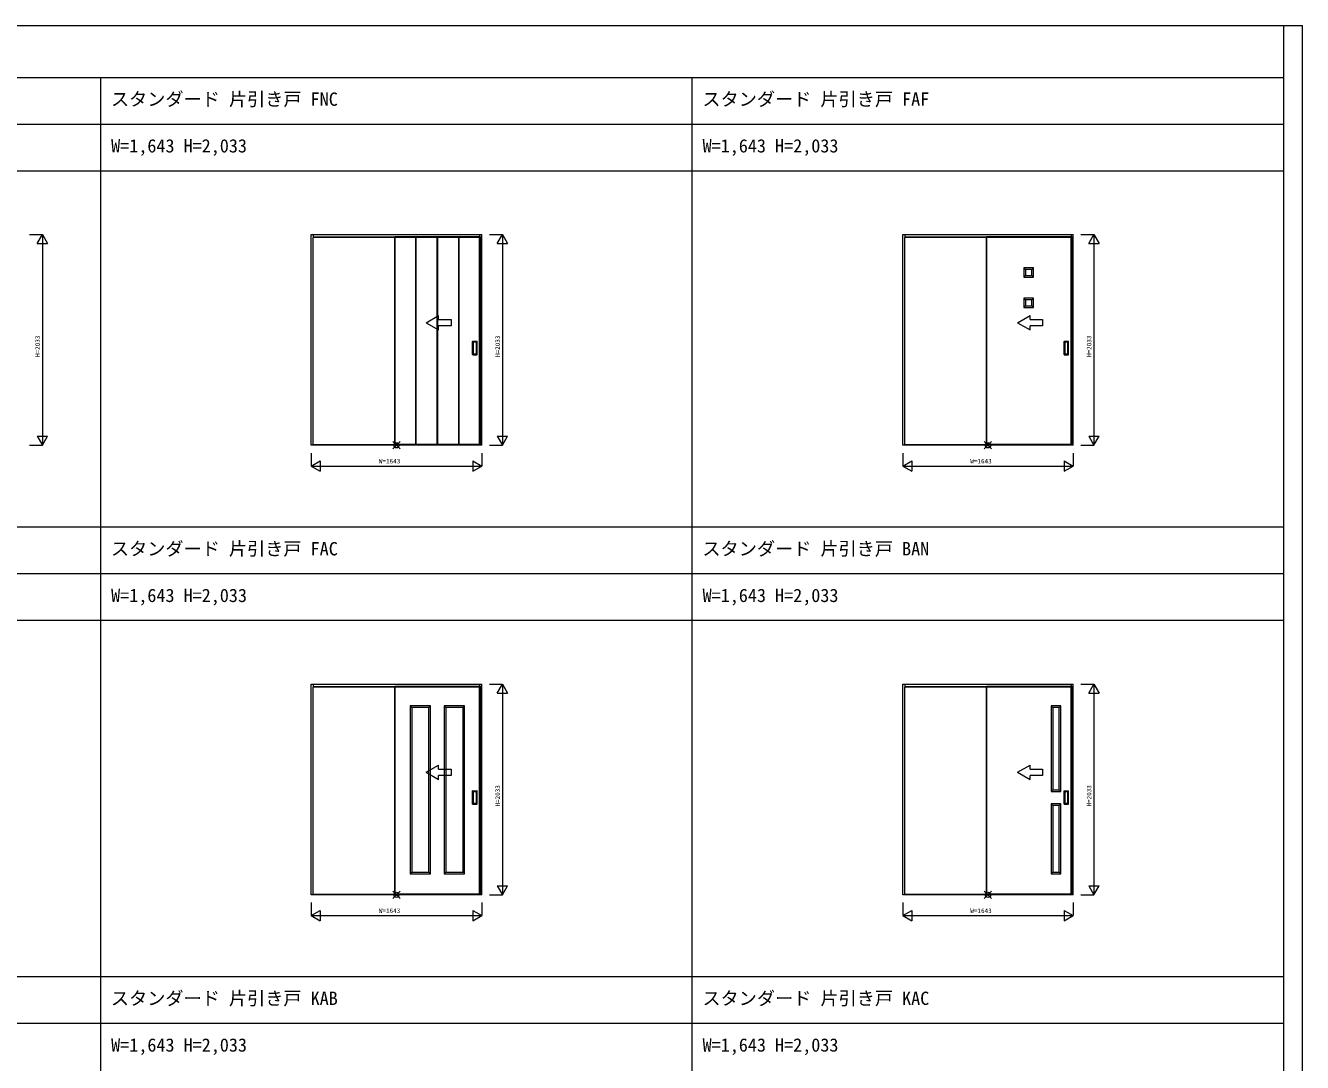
# Model space of a CAD drawing. Units: millimetres, scale not verified. Extents: x -14341 to 14341, y -10000 to 10000.
# Drawn here: x 2035 to 14341, y 1 to 10000 of the extents above; entities that cross this region are included whole.
import ezdxf
from ezdxf.enums import TextEntityAlignment as Align

# ---------------------------------------------------------------- set-up
doc = ezdxf.new("R2010")
doc.units = ezdxf.units.MM
doc.header["$LTSCALE"] = 50
doc.layers.add('0-0_0', color=7, linetype='Continuous')
for name, color, linetype, lineweight in [('0-1_YKK_F1', 7, 'Continuous', 18), ('0-2_YKK_IN', 1, 'Continuous', 18), ('0-3_YKK_A1', 4, 'Continuous', 18), ('0-4_YKK_N1', 2, 'Continuous', 18)]:
    doc.layers.add(name, color=color, linetype=linetype, lineweight=lineweight)
doc.styles.add('ＭＳ ゴシック', font='')
doc.styles.get('ＭＳ ゴシック').set_extended_font_data('MS Gothic')

msp = doc.modelspace()

# ---------------------------------------------------------------- linework, layer by layer
at = {"layer": '0-1_YKK_F1'}
for p, q in [((-14340.51, 10000), (14340.51, 10000)), ((14159.49, -10000), (14159.49, 10000)), ((14340.51, -10000), (14340.51, 10000)), ((-14340.51, 9500), (14159.49, 9500)), ((2759.49, -10000), (2759.49, 9500)), ((8459.49, -10000), (8459.49, 9500)), ((-14340.51, 9050), (14159.49, 9050)), ((-14340.51, 8600), (14159.49, 8600)), ((-14340.51, 5165), (14159.49, 5165)), ((-14340.51, 4715), (14159.49, 4715)), ((-14340.51, 4265), (14159.49, 4265)), ((-14340.51, 830), (14159.49, 830)), ((-14340.51, 380), (14159.49, 380))]:
    msp.add_line(p, q, dxfattribs=at)
at = {"layer": '0-2_YKK_IN'}
for p, q in [((5574.14, 5917.14), (5644.85, 5987.86)), ((5574.14, 5987.86), (5644.85, 5917.14)), ((11274.14, 5917.14), (11344.85, 5987.86)), ((11274.14, 5987.86), (11344.85, 5917.14)), ((5574.14, 1582.14), (5644.85, 1652.86)), ((5574.14, 1652.86), (5644.85, 1582.14)), ((11274.14, 1582.14), (11344.85, 1652.86)), ((11274.14, 1652.86), (11344.85, 1582.14))]:
    msp.add_line(p, q, dxfattribs=at)
for centre in [(5609.49, 5952.5), (11309.49, 5952.5), (5609.49, 1617.5), (11309.49, 1617.5)]:
    msp.add_circle(centre, 25, dxfattribs=at)
at = {"layer": '0-3_YKK_A1'}
for p, q in [((4787.99, 7985.5), (6430.99, 7985.5)), ((4787.99, 5952.5), (4787.99, 7985.5)), ((4807.99, 7985.5), (4807.99, 7955.5)), ((4807.99, 7961.5), (6410.99, 7961.5)), ((4807.99, 7958.5), (6410.99, 7958.5)), ((4807.99, 5956.5), (4807.99, 7955.5)), ((5594.49, 5960.5), (5594.49, 7964.5)), ((5795.49, 5960.5), (5795.49, 7964.5)), ((5799.49, 5960.5), (5799.49, 7964.5)), ((6002.49, 5960.5), (6002.49, 7964.5)), ((6006.49, 5960.5), (6006.49, 7964.5)), ((6209.49, 5960.5), (6209.49, 7964.5)), ((6213.49, 5960.5), (6213.49, 7964.5)), ((6410.99, 7985.5), (6410.99, 7955.5)), ((6410.99, 5956.5), (6410.99, 7955.5)), ((6430.99, 5952.5), (6430.99, 7985.5)), ((10487.99, 7985.5), (12130.99, 7985.5)), ((10487.99, 5952.5), (10487.99, 7985.5)), ((10507.99, 7985.5), (10507.99, 7955.5)), ((10507.99, 7961.5), (12110.99, 7961.5)), ((10507.99, 7958.5), (12110.99, 7958.5)), ((10507.99, 5956.5), (10507.99, 7955.5)), ((11294.49, 5960.5), (11294.49, 7964.5)), ((12110.99, 7985.5), (12110.99, 7955.5)), ((12110.99, 5956.5), (12110.99, 7955.5)), ((12130.99, 5952.5), (12130.99, 7985.5)), ((11654.99, 7664.5), (11654.99, 7572.5)), ((11746.99, 7664.5), (11654.99, 7664.5)), ((11670.99, 7648.5), (11654.99, 7664.5)), ((11670.99, 7648.5), (11670.99, 7588.5)), ((11730.99, 7648.5), (11670.99, 7648.5)), ((11730.99, 7648.5), (11746.99, 7664.5)), ((11670.99, 7588.5), (11654.99, 7572.5)), ((11730.99, 7588.5), (11746.99, 7572.5)), ((11654.99, 7372.5), (11654.99, 7280.5)), ((11746.99, 7372.5), (11654.99, 7372.5)), ((11670.99, 7356.5), (11654.99, 7372.5)), ((11670.99, 7296.5), (11654.99, 7280.5)), ((11670.99, 7356.5), (11670.99, 7296.5)), ((11730.99, 7356.5), (11670.99, 7356.5)), ((11730.99, 7356.5), (11746.99, 7372.5)), ((11730.99, 7296.5), (11746.99, 7280.5)), ((5895.51, 7134.22), (6015.51, 7203.5)), ((6015.51, 7164.22), (6015.51, 7203.5)), ((11595.51, 7134.22), (11715.51, 7203.5)), ((11715.51, 7164.22), (11715.51, 7203.5)), ((5895.51, 7134.22), (6015.51, 7064.94)), ((6015.51, 7064.94), (6015.51, 7104.22)), ((11595.51, 7134.22), (11715.51, 7064.94)), ((11715.51, 7064.94), (11715.51, 7104.22)), ((6343.49, 6826.5), (6343.49, 6954.5)), ((6344.49, 6955.5), (6384.49, 6955.5)), ((6349.49, 6944.5), (6349.49, 6836.5)), ((6378.49, 6945.5), (6350.49, 6945.5)), ((6379.49, 6836.5), (6379.49, 6944.5)), ((6385.49, 6826.5), (6385.49, 6954.5)), ((12043.49, 6826.5), (12043.49, 6954.5)), ((12044.49, 6955.5), (12084.49, 6955.5)), ((12049.49, 6944.5), (12049.49, 6836.5)), ((12078.49, 6945.5), (12050.49, 6945.5)), ((12079.49, 6836.5), (12079.49, 6944.5)), ((12085.49, 6826.5), (12085.49, 6954.5)), ((6344.49, 6825.5), (6384.49, 6825.5)), ((6350.49, 6835.5), (6378.49, 6835.5)), ((12044.49, 6825.5), (12084.49, 6825.5)), ((12050.49, 6835.5), (12078.49, 6835.5)), ((6430.99, 5952.5), (4787.99, 5952.5)), ((4807.99, 5952.5), (4807.99, 5956.5)), ((6410.99, 5956.5), (4807.99, 5956.5)), ((6414.49, 5960.5), (5594.49, 5960.5)), ((6410.99, 5952.5), (6410.99, 5956.5)), ((12130.99, 5952.5), (10487.99, 5952.5)), ((10507.99, 5952.5), (10507.99, 5956.5)), ((12110.99, 5956.5), (10507.99, 5956.5)), ((12114.49, 5960.5), (11294.49, 5960.5)), ((12110.99, 5952.5), (12110.99, 5956.5)), ((4787.99, 3650.5), (6430.99, 3650.5)), ((4787.99, 1617.5), (4787.99, 3650.5)), ((4807.99, 3650.5), (4807.99, 3620.5)), ((4807.99, 3626.5), (6410.99, 3626.5)), ((4807.99, 3623.5), (6410.99, 3623.5)), ((4807.99, 1621.5), (4807.99, 3620.5)), ((5594.49, 1625.5), (5594.49, 3629.5)), ((6410.99, 3650.5), (6410.99, 3620.5)), ((6410.99, 1621.5), (6410.99, 3620.5)), ((6430.99, 1617.5), (6430.99, 3650.5)), ((10487.99, 3650.5), (12130.99, 3650.5)), ((10487.99, 1617.5), (10487.99, 3650.5)), ((10507.99, 3650.5), (10507.99, 3620.5)), ((10507.99, 3626.5), (12110.99, 3626.5)), ((10507.99, 3623.5), (12110.99, 3623.5)), ((10507.99, 1621.5), (10507.99, 3620.5)), ((11294.49, 1625.5), (11294.49, 3629.5)), ((12110.99, 3650.5), (12110.99, 3620.5)), ((12110.99, 1621.5), (12110.99, 3620.5)), ((12130.99, 1617.5), (12130.99, 3650.5)), ((5742.39, 3441), (5742.39, 1821)), ((5938.79, 3441), (5742.39, 3441)), ((5758.39, 3425), (5742.39, 3441)), ((5758.39, 3425), (5758.39, 1837)), ((5922.79, 3425), (5758.39, 3425)), ((5922.79, 3425), (5938.79, 3441)), ((6070.19, 3441), (6070.19, 1821)), ((6266.59, 3441), (6070.19, 3441)), ((6086.19, 3425), (6070.19, 3441)), ((6086.19, 3425), (6086.19, 1837)), ((6250.59, 3425), (6086.19, 3425)), ((6250.59, 3425), (6266.59, 3441)), ((11919.99, 3441), (11919.99, 2615)), ((12011.99, 3441), (11919.99, 3441)), ((11935.99, 3425), (11919.99, 3441)), ((11935.99, 3425), (11935.99, 2631)), ((11995.99, 3425), (11935.99, 3425)), ((11995.99, 3425), (12011.99, 3441)), ((5895.51, 2799.22), (6015.51, 2868.5)), ((6015.51, 2829.22), (6015.51, 2868.5)), ((11595.51, 2799.22), (11715.51, 2868.5)), ((11715.51, 2829.22), (11715.51, 2868.5)), ((5895.51, 2799.22), (6015.51, 2729.94)), ((6015.51, 2729.94), (6015.51, 2769.22)), ((11595.51, 2799.22), (11715.51, 2729.94)), ((11715.51, 2729.94), (11715.51, 2769.22)), ((6343.49, 2491.5), (6343.49, 2619.5)), ((6344.49, 2620.5), (6384.49, 2620.5)), ((6349.49, 2609.5), (6349.49, 2501.5)), ((6378.49, 2610.5), (6350.49, 2610.5)), ((6379.49, 2501.5), (6379.49, 2609.5)), ((6385.49, 2491.5), (6385.49, 2619.5)), ((11935.99, 2631), (11919.99, 2615)), ((11995.99, 2631), (12011.99, 2615)), ((12043.49, 2491.5), (12043.49, 2619.5)), ((12044.49, 2620.5), (12084.49, 2620.5)), ((12049.49, 2609.5), (12049.49, 2501.5)), ((12078.49, 2610.5), (12050.49, 2610.5)), ((12079.49, 2501.5), (12079.49, 2609.5)), ((12085.49, 2491.5), (12085.49, 2619.5)), ((6344.49, 2490.5), (6384.49, 2490.5)), ((6350.49, 2500.5), (6378.49, 2500.5)), ((11919.99, 2495), (11919.99, 1821)), ((12011.99, 2495), (11919.99, 2495)), ((11935.99, 2479), (11919.99, 2495)), ((11935.99, 2479), (11935.99, 1837)), ((11995.99, 2479), (11935.99, 2479)), ((11995.99, 2479), (12011.99, 2495)), ((12044.49, 2490.5), (12084.49, 2490.5)), ((12050.49, 2500.5), (12078.49, 2500.5)), ((5758.39, 1837), (5742.39, 1821)), ((5922.79, 1837), (5938.79, 1821)), ((6086.19, 1837), (6070.19, 1821)), ((6250.59, 1837), (6266.59, 1821)), ((11935.99, 1837), (11919.99, 1821)), ((11995.99, 1837), (12011.99, 1821)), ((6430.99, 1617.5), (4787.99, 1617.5)), ((4807.99, 1617.5), (4807.99, 1621.5)), ((6410.99, 1621.5), (4807.99, 1621.5)), ((6414.49, 1625.5), (5594.49, 1625.5)), ((6410.99, 1617.5), (6410.99, 1621.5)), ((12130.99, 1617.5), (10487.99, 1617.5)), ((10507.99, 1617.5), (10507.99, 1621.5)), ((12110.99, 1621.5), (10507.99, 1621.5)), ((12114.49, 1625.5), (11294.49, 1625.5)), ((12110.99, 1617.5), (12110.99, 1621.5))]:
    msp.add_line(p, q, dxfattribs=at)
for points in [[(5594.49, 7964.5), (6414.49, 7964.5), (6414.49, 5960.5)], [(5594.49, 7958.5), (5594.49, 5960.5), (6414.49, 5960.5)], [(11294.49, 7964.5), (12114.49, 7964.5), (12114.49, 5960.5)], [(11294.49, 7947.5), (11294.49, 5960.5), (12114.49, 5960.5)], [(11654.99, 7572.5), (11746.99, 7572.5), (11746.99, 7664.5)], [(11670.99, 7588.5), (11730.99, 7588.5), (11730.99, 7648.5)], [(11654.99, 7280.5), (11746.99, 7280.5), (11746.99, 7372.5)], [(11670.99, 7296.5), (11730.99, 7296.5), (11730.99, 7356.5)], [(6015.51, 7164.22), (6135.51, 7164.22), (6135.51, 7104.22), (6015.51, 7104.22)], [(11715.51, 7164.22), (11835.51, 7164.22), (11835.51, 7104.22), (11715.51, 7104.22)], [(5594.49, 3629.5), (6414.49, 3629.5), (6414.49, 1625.5)], [(5594.49, 3623.5), (5594.49, 1625.5), (6414.49, 1625.5)], [(11294.49, 3629.5), (12114.49, 3629.5), (12114.49, 1625.5)], [(11294.49, 3623.5), (11294.49, 1625.5), (12114.49, 1625.5)], [(5742.39, 1821), (5938.79, 1821), (5938.79, 3441)], [(5758.39, 1837), (5922.79, 1837), (5922.79, 3425)], [(6070.19, 1821), (6266.59, 1821), (6266.59, 3441)], [(6086.19, 1837), (6250.59, 1837), (6250.59, 3425)], [(11919.99, 2615), (12011.99, 2615), (12011.99, 3441)], [(11935.99, 2631), (11995.99, 2631), (11995.99, 3425)], [(6015.51, 2829.22), (6135.51, 2829.22), (6135.51, 2769.22), (6015.51, 2769.22)], [(11715.51, 2829.22), (11835.51, 2829.22), (11835.51, 2769.22), (11715.51, 2769.22)], [(11919.99, 1821), (12011.99, 1821), (12011.99, 2495)], [(11935.99, 1837), (11995.99, 1837), (11995.99, 2479)]]:
    msp.add_lwpolyline(points, dxfattribs=at)
for centre, start, end in [((6344.49, 6954.5), 90, 180), ((6350.49, 6944.5), 90, 180), ((6378.49, 6944.5), 360, 90), ((6384.49, 6954.5), 0, 90), ((12044.49, 6954.5), 90, 180), ((12050.49, 6944.5), 90, 180), ((12078.49, 6944.5), 360, 90), ((12084.49, 6954.5), 0, 90), ((6344.49, 6826.5), 180, 270), ((6350.49, 6836.5), 180, 270), ((6378.49, 6836.5), 270, 360), ((6384.49, 6826.5), 270, 0), ((12044.49, 6826.5), 180, 270), ((12050.49, 6836.5), 180, 270), ((12078.49, 6836.5), 270, 360), ((12084.49, 6826.5), 270, 0), ((6344.49, 2619.5), 90, 180), ((6350.49, 2609.5), 90, 180), ((6378.49, 2609.5), 360, 90), ((6384.49, 2619.5), 0, 90), ((12044.49, 2619.5), 90, 180), ((12050.49, 2609.5), 90, 180), ((12078.49, 2609.5), 360, 90), ((12084.49, 2619.5), 0, 90), ((6344.49, 2491.5), 180, 270), ((6350.49, 2501.5), 180, 270), ((6378.49, 2501.5), 270, 360), ((6384.49, 2491.5), 270, 0), ((12044.49, 2491.5), 180, 270), ((12050.49, 2501.5), 180, 270), ((12078.49, 2501.5), 270, 360), ((12084.49, 2491.5), 270, 0)]:
    msp.add_arc(centre, 1, start, end, dxfattribs=at)
at = {"layer": '0-4_YKK_N1'}
for p, q in [((2072.18, 7985.5), (2197.18, 7985.5)), ((2147.18, 7898.9), (2247.18, 7898.9)), ((2197.18, 7985.5), (2197.18, 5952.5)), ((6505.99, 7985.5), (6630.99, 7985.5)), ((6580.99, 7898.9), (6680.99, 7898.9)), ((6630.99, 7985.5), (6630.99, 5952.5)), ((12205.99, 7985.5), (12330.99, 7985.5)), ((12280.99, 7898.9), (12380.99, 7898.9)), ((12330.99, 7985.5), (12330.99, 5952.5)), ((2147.18, 6039.1), (2247.18, 6039.1)), ((6580.99, 6039.1), (6680.99, 6039.1)), ((12280.99, 6039.1), (12380.99, 6039.1)), ((2072.18, 5952.5), (2197.18, 5952.5)), ((6505.99, 5952.5), (6630.99, 5952.5)), ((12205.99, 5952.5), (12330.99, 5952.5)), ((4787.99, 5752.5), (4874.59, 5802.5)), ((4874.59, 5802.5), (4874.59, 5702.5)), ((6344.39, 5802.5), (6430.99, 5752.5)), ((6430.99, 5877.5), (6430.99, 5752.5)), ((10487.99, 5752.5), (10574.59, 5802.5)), ((10574.59, 5802.5), (10574.59, 5702.5)), ((12044.39, 5802.5), (12130.99, 5752.5)), ((12130.99, 5877.5), (12130.99, 5752.5)), ((4787.99, 5752.5), (4874.59, 5702.5)), ((10487.99, 5752.5), (10574.59, 5702.5)), ((6505.99, 3650.5), (6630.99, 3650.5)), ((6630.99, 3650.5), (6630.99, 1617.5)), ((12205.99, 3650.5), (12330.99, 3650.5)), ((12330.99, 3650.5), (12330.99, 1617.5)), ((6580.99, 3563.9), (6680.99, 3563.9)), ((12280.99, 3563.9), (12380.99, 3563.9)), ((6505.99, 1617.5), (6630.99, 1617.5)), ((6580.99, 1704.1), (6680.99, 1704.1)), ((12205.99, 1617.5), (12330.99, 1617.5)), ((12280.99, 1704.1), (12380.99, 1704.1)), ((6430.99, 1542.5), (6430.99, 1417.5)), ((12130.99, 1542.5), (12130.99, 1417.5)), ((4787.99, 1417.5), (4874.59, 1467.5)), ((4787.99, 1417.5), (4874.59, 1367.5)), ((4874.59, 1467.5), (4874.59, 1367.5)), ((6344.39, 1467.5), (6430.99, 1417.5)), ((10487.99, 1417.5), (10574.59, 1467.5)), ((10487.99, 1417.5), (10574.59, 1367.5)), ((10574.59, 1467.5), (10574.59, 1367.5)), ((12044.39, 1467.5), (12130.99, 1417.5))]:
    msp.add_line(p, q, dxfattribs=at)
for points in [[(2147.18, 7898.9), (2197.18, 7985.5), (2247.18, 7898.9)], [(6580.99, 7898.9), (6630.99, 7985.5), (6680.99, 7898.9)], [(12280.99, 7898.9), (12330.99, 7985.5), (12380.99, 7898.9)], [(2147.18, 6039.1), (2197.18, 5952.5), (2247.18, 6039.1)], [(6580.99, 6039.1), (6630.99, 5952.5), (6680.99, 6039.1)], [(12280.99, 6039.1), (12330.99, 5952.5), (12380.99, 6039.1)], [(4787.99, 5877.5), (4787.99, 5752.5), (6430.99, 5752.5)], [(6344.39, 5802.5), (6344.39, 5702.5), (6430.99, 5752.5)], [(10487.99, 5877.5), (10487.99, 5752.5), (12130.99, 5752.5)], [(12044.39, 5802.5), (12044.39, 5702.5), (12130.99, 5752.5)], [(6580.99, 3563.9), (6630.99, 3650.5), (6680.99, 3563.9)], [(12280.99, 3563.9), (12330.99, 3650.5), (12380.99, 3563.9)], [(6580.99, 1704.1), (6630.99, 1617.5), (6680.99, 1704.1)], [(12280.99, 1704.1), (12330.99, 1617.5), (12380.99, 1704.1)], [(4787.99, 1542.5), (4787.99, 1417.5), (6430.99, 1417.5)], [(10487.99, 1542.5), (10487.99, 1417.5), (12130.99, 1417.5)], [(6344.39, 1467.5), (6344.39, 1367.5), (6430.99, 1417.5)], [(12044.39, 1467.5), (12044.39, 1367.5), (12130.99, 1417.5)]]:
    msp.add_lwpolyline(points, dxfattribs=at)

# ---------------------------------------------------------------- texts
at = {"layer": '0-0_0', "style": 'ＭＳ ゴシック'}
for s, p in [('スタンダード 片引き戸 FNC', (2857.49, 9187.5)), ('スタンダード 片引き戸 FAF', (8557.49, 9187.5)), ('W=1,643 H=2,033', (2859.49, 8737.5)), ('W=1,643 H=2,033', (8559.49, 8737.5)), ('スタンダード 片引き戸 FAC', (2857.49, 4852.5)), ('スタンダード 片引き戸 BAN', (8557.49, 4852.5)), ('W=1,643 H=2,033', (2859.49, 4402.5)), ('W=1,643 H=2,033', (8559.49, 4402.5)), ('スタンダード 片引き戸 KAB', (2857.49, 517.5)), ('スタンダード 片引き戸 KAC', (8557.49, 517.5)), ('W=1,643 H=2,033', (2859.49, 67.5)), ('W=1,643 H=2,033', (8559.49, 67.5))]:
    msp.add_text(s, height=128.3, dxfattribs=at).set_placement(p, align=Align.BOTTOM_LEFT)
at = {"layer": '0-4_YKK_N1', "color": 7, "style": 'ＭＳ ゴシック'}
for p in [(2185.18, 6804), (6618.99, 6804), (12318.99, 6804), (6618.99, 2469), (12318.99, 2469)]:
    msp.add_text('H=2033', height=43.99, rotation=90, dxfattribs=at).set_placement(p, align=Align.BOTTOM_LEFT)
for p in [(5439.49, 5764.5), (11139.49, 5764.5), (5439.49, 1429.5), (11139.49, 1429.5)]:
    msp.add_text('W=1643', height=43.99, dxfattribs=at).set_placement(p, align=Align.BOTTOM_LEFT)

doc.saveas('drawing.dxf')
